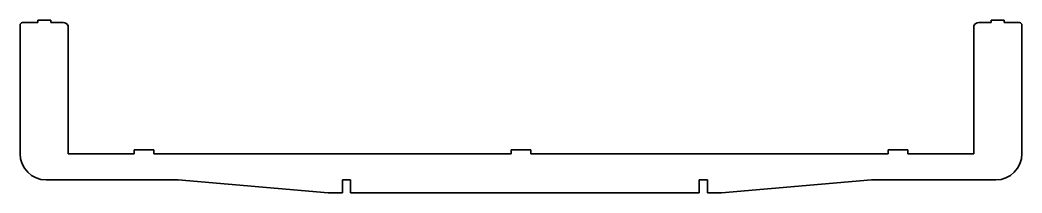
# Model space of a CAD drawing. Header units: inches. Extents: x 0 to 764, y 0 to 132.
import ezdxf

# ---------------------------------------------------------------- set-up
doc = ezdxf.new("R2010")
doc.units = ezdxf.units.IN
doc.header["$MEASUREMENT"] = 0
doc.layers.add('SIMUMAK Visible (ISO)', color=7, linetype='Continuous', lineweight=35)

# ---------------------------------------------------------------- blocks, each defined once
blk = doc.blocks.new('BRZ-CON-04-REFSC03_3. Travesaños de refuerzo_BRZ-CON-04-REFSC03')
at = {"layer": 'SIMUMAK Visible (ISO)'}
for p, q in [((-382, -36), (-382, 62)), ((-380, 64), (-368.5, 64)), ((-368.5, 66), (-368.5, 64)), ((-358.5, 66), (-368.5, 66)), ((-358.5, 64), (-358.5, 66)), ((-358.5, 64), (-349, 64)), ((-345.25, -36), (-345.25, 61.39)), ((345.25, 61.39), (345.25, -36)), ((349, 64), (358.5, 64)), ((358.5, 66), (358.5, 64)), ((368.5, 66), (358.5, 66)), ((368.5, 64), (368.5, 66)), ((368.5, 64), (380, 64)), ((382, 62), (382, -36)), ((-345.25, -36), (-295, -36)), ((-295, -33), (-295, -36)), ((-280, -33), (-295, -33)), ((-280, -36), (-280, -33)), ((-280, -36), (-7.5, -36)), ((-7.5, -33), (-7.5, -36)), ((7.5, -33), (-7.5, -33)), ((7.5, -36), (7.5, -33)), ((7.5, -36), (280, -36)), ((280, -33), (280, -36)), ((295, -33), (280, -33)), ((295, -36), (295, -33)), ((345.25, -36), (295, -36)), ((-261.3, -56), (-362, -56)), ((-147, -66), (-261.3, -56)), ((-136.1, -66), (-136.1, -56)), ((-136.1, -56), (-129.9, -56)), ((-129.9, -56), (-129.9, -66)), ((135.9, -66), (135.9, -56)), ((135.9, -56), (142.1, -56)), ((142.1, -56), (142.1, -66)), ((267.3, -56), (153, -66)), ((362, -56), (267.3, -56)), ((-136.1, -66), (-147, -66)), ((135.9, -66), (-129.9, -66)), ((153, -66), (142.1, -66))]:
    blk.add_line(p, q, dxfattribs=at)
at = {"layer": 'SIMUMAK Visible (ISO)', "extrusion": (0, 0, -1)}
for centre, radius, start, end in [((380, 62), 2, 0, 90), ((349, 60), 4, 90, 159.63587), ((-349, 60), 4, 20.36413, 90), ((-380, 62), 2, 90, 180), ((362, -36), 20, 270, 360), ((-362, -36), 20, 180, 270)]:
    blk.add_arc(centre, radius, start, end, dxfattribs=at)

msp = doc.modelspace()

# ---------------------------------------------------------------- block references
msp.add_blockref('BRZ-CON-04-REFSC03_3. Travesaños de refuerzo_BRZ-CON-04-REFSC03', (382, 66))

doc.saveas('drawing.dxf')
